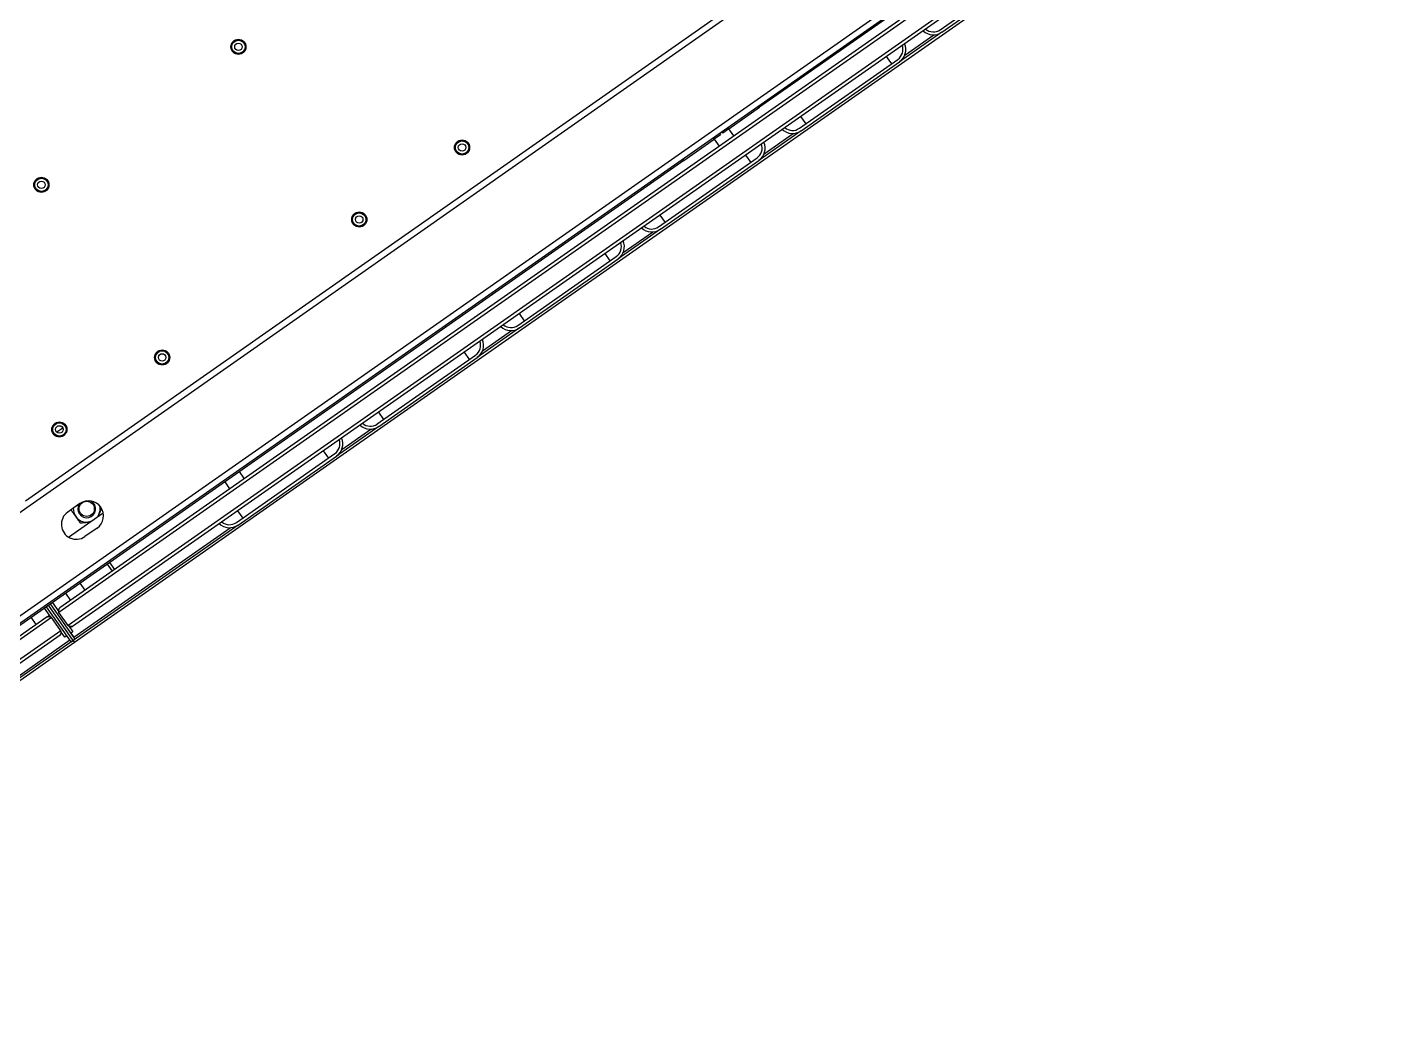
# Model space of a CAD drawing. Header units: millimetres. Extents: x 152904052 to 153933663, y 538271515 to 539240469.
# Drawn here: x 153465965 to 153466873, y 538578493 to 538579167 of the extents above; entities that cross this region are included whole.
import ezdxf

# ---------------------------------------------------------------- set-up
doc = ezdxf.new("R2010")
doc.units = ezdxf.units.MM
doc.layers.add('POWR', color=5, linetype='Continuous')

msp = doc.modelspace()

# ---------------------------------------------------------------- linework, layer by layer
at = {"layer": 'POWR', "color": 7}
for p, q in [((153465045.39, 538578202.63), (153467742.04, 538580090.84)), ((153465095.17, 538578168.15), (153467757.42, 538580032.27)), ((153465097.52, 538578164.79), (153467759.77, 538580028.91)), ((153467753.08, 538580022.77), (153466454.73, 538579113.65)), ((153465045.39, 538578202.63), (153466840.97, 538579459.91)), ((153465045.39, 538578202.63), (153466840.97, 538579459.91)), ((153465963.36, 538578850.4), (153466819.37, 538579449.79)), ((153465095.17, 538578168.15), (153466856.35, 538579401.34)), ((153465095.17, 538578168.15), (153466856.35, 538579401.34)), ((153465097.52, 538578164.79), (153466858.7, 538579397.98)), ((153465097.52, 538578164.79), (153466858.7, 538579397.98)), ((153466881.94, 538579403.14), (153465985.79, 538578775.65)), ((153466878.96, 538579403.62), (153465986.36, 538578778.62)), ((153466888.14, 538579394.3), (153465991.98, 538578766.8)), ((153466887.62, 538579391.37), (153465994.91, 538578766.29)), ((153466897.3, 538579386.43), (153465996.24, 538578755.5)), ((153466575.61, 538579165.57), (153466641.47, 538579211.69)), ((153466576.75, 538579163.93), (153466642.61, 538579210.05)), ((153466576.75, 538579163.93), (153466548.41, 538579144.09)), ((153466551.94, 538579148.51), (153466571.39, 538579162.13)), ((153466481.4, 538579099.61), (153466547.26, 538579145.73)), ((153466482.55, 538579097.97), (153466548.41, 538579144.09)), ((153466539.56, 538579147.66), (153466543, 538579142.74)), ((153466434.25, 538579099.31), (153466454.73, 538579113.65)), ((153466454.73, 538579113.65), (153466454.04, 538579114.63)), ((153466482.22, 538579107.51), (153466485.66, 538579102.59)), ((153466430.15, 538579096.44), (153466429.46, 538579097.43)), ((153466434.25, 538579099.31), (153466430.15, 538579096.44)), ((153466433.56, 538579100.29), (153466434.25, 538579099.31)), ((153466437.58, 538579094.56), (153466434.25, 538579099.31)), ((153466482.55, 538579097.97), (153466454.21, 538579078.13)), ((153466403.94, 538579078.09), (153466424.42, 538579092.43)), ((153466424.42, 538579092.43), (153466423.73, 538579093.41)), ((153466428.51, 538579095.3), (153466424.42, 538579092.43)), ((153466424.42, 538579092.43), (153466427.75, 538579087.68)), ((153466427.83, 538579096.28), (153466428.51, 538579095.3)), ((153466457.73, 538579082.55), (153466477.19, 538579096.17)), ((153466387.2, 538579033.65), (153466453.06, 538579079.77)), ((153466403.25, 538579079.07), (153466403.94, 538579078.09)), ((153466445.36, 538579081.7), (153466448.8, 538579076.78)), ((153466403.94, 538579078.09), (153465105.58, 538578168.97)), ((153466388.35, 538579032.01), (153466454.21, 538579078.13)), ((153466388.02, 538579041.55), (153466391.46, 538579036.63)), ((153466388.35, 538579032.01), (153466360.01, 538579012.17)), ((153466363.53, 538579016.59), (153466382.99, 538579030.21)), ((153466351.16, 538579015.74), (153466354.6, 538579010.82)), ((153466293, 538578967.69), (153466358.86, 538579013.8)), ((153466294.15, 538578966.05), (153466360.01, 538579012.17)), ((153466293.82, 538578975.59), (153466297.26, 538578970.67)), ((153466294.15, 538578966.05), (153466265.8, 538578946.21)), ((153466269.33, 538578950.63), (153466288.78, 538578964.25)), ((153466198.8, 538578901.73), (153466264.66, 538578947.84)), ((153466199.94, 538578900.09), (153466265.8, 538578946.21)), ((153466256.95, 538578949.78), (153466260.4, 538578944.86)), ((153466199.61, 538578909.63), (153466203.06, 538578904.71)), ((153465984.3, 538578896.38), (153465988.35, 538578899.22)), ((153466199.94, 538578900.09), (153466171.6, 538578880.24)), ((153466175.13, 538578884.67), (153466194.58, 538578898.29)), ((153466104.59, 538578835.77), (153466170.45, 538578881.88)), ((153466105.74, 538578834.13), (153466171.6, 538578880.24)), ((153466162.75, 538578883.81), (153466166.19, 538578878.9)), ((153466096.76, 538578863), (153466100.08, 538578858.25)), ((153466109.91, 538578865.13), (153466106.59, 538578869.88)), ((153465999.88, 538578848.51), (153465991.69, 538578842.77)), ((153465994.3, 538578844.61), (153465994.05, 538578844.05)), ((153466105.41, 538578843.66), (153466108.85, 538578838.75)), ((153465992.14, 538578826.09), (153466015.4, 538578842.38)), ((153466105.74, 538578834.13), (153465995.32, 538578756.81)), ((153466005.18, 538578835.99), (153466006.44, 538578836.1)), ((153466012.02, 538578840.01), (153466012.56, 538578841.16)), ((153465995.71, 538578759.04), (153466100.38, 538578832.33)), ((153466011.35, 538578832.13), (153466003.16, 538578826.39)), ((153466018.12, 538578807.93), (153466021.45, 538578803.18)), ((153466019.76, 538578809.08), (153466023.08, 538578804.33)), ((153465990.27, 538578788.43), (153465993.59, 538578783.68)), ((153466003.42, 538578790.56), (153466000.1, 538578795.31)), ((153465993.95, 538578755.97), (153465977.49, 538578779.48)), ((153465995.26, 538578756.89), (153465978.8, 538578780.4)), ((153465996.57, 538578757.81), (153465980.11, 538578781.32)), ((153465981.42, 538578782.24), (153465985.78, 538578776.01)), ((153465980.87, 538578772.21), (153465084.72, 538578144.72)), ((153465977.89, 538578772.68), (153465085.3, 538578147.68)), ((153465970.66, 538578767.62), (153465967.33, 538578772.37)), ((153465980.54, 538578772.34), (153465976.18, 538578778.57)), ((153465977.95, 538578772.73), (153465977.89, 538578772.68)), ((153465987.07, 538578763.36), (153465980.87, 538578772.21)), ((153465991.98, 538578766.8), (153465985.79, 538578775.65)), ((153465986.36, 538578778.62), (153465986.3, 538578778.58)), ((153465987.07, 538578763.36), (153465090.92, 538578135.87)), ((153465989.83, 538578759.07), (153465987.42, 538578762.52)), ((153465992.66, 538578766.19), (153465995.07, 538578762.74)), ((153465995.07, 538578762.74), (153465993.76, 538578761.82)), ((153465993.76, 538578761.82), (153465995.71, 538578759.04)), ((153465986.55, 538578760.44), (153465093.84, 538578135.35)), ((153465996.24, 538578755.5), (153465095.17, 538578124.57)), ((153465995.32, 538578756.81), (153465835.75, 538578645.08)), ((153465839.28, 538578649.5), (153465993.09, 538578757.2)), ((153465991.14, 538578759.99), (153465989.83, 538578759.07)), ((153465993.09, 538578757.2), (153465991.14, 538578759.99)), ((153465993.95, 538578755.97), (153465995.26, 538578756.89)), ((153465993.95, 538578755.97), (153465994.01, 538578755.89)), ((153465996.57, 538578757.81), (153465995.26, 538578756.89)), ((153465995.32, 538578756.81), (153465996.24, 538578755.5)), ((153465996.63, 538578757.73), (153465996.57, 538578757.81))]:
    msp.add_line(p, q, dxfattribs=at)
at = {"layer": 'POWR', "color": 7, "flags": 128}
for points in [[(153466006.64, 538578836.24), (153466006.35, 538578836.17), (153466005.18, 538578835.99)], [(153466012.56, 538578841.16), (153466011.99, 538578840.13), (153466011.83, 538578839.88)]]:
    msp.add_lwpolyline(points, dxfattribs=at)
at = {"layer": 'POWR', "color": 7}
for centre, radius in [((153466105.94, 538579154.11), 5.06), ((153466105.94, 538579154.11), 4.44), ((153466105.94, 538579154.11), 2.5), ((153466255.62, 538579086.79), 5.06), ((153466255.62, 538579086.79), 4.44), ((153466255.62, 538579086.79), 2.5), ((153465974.06, 538579061.77), 5.06), ((153465974.06, 538579061.77), 4.44), ((153465974.06, 538579061.77), 2.5), ((153466186.82, 538579038.61), 5.06), ((153466186.82, 538579038.61), 4.44), ((153466186.82, 538579038.61), 2.5), ((153466054.93, 538578946.27), 5.06), ((153466054.93, 538578946.27), 4.44), ((153466054.93, 538578946.27), 2.5), ((153465986.12, 538578898.09), 5.06), ((153465986.12, 538578898.09), 4.44), ((153465986.12, 538578898.09), 2.5), ((153466004.4, 538578844.96), 5.1)]:
    msp.add_circle(centre, radius, dxfattribs=at)
for centre, radius, start, end in [((153466571.02, 538579172.13), 10, 226.53695, 304.99999), ((153466571.02, 538579172.13), 8, 229.47751, 304.99999), ((153466542.67, 538579152.28), 8, 304.99999, 20.52248), ((153466542.67, 538579152.28), 10, 304.99999, 23.46303), ((153466476.81, 538579106.16), 10, 226.53695, 304.99999), ((153466476.81, 538579106.16), 8, 229.47751, 304.99999), ((153466448.47, 538579086.32), 8, 304.99999, 20.52248), ((153466448.47, 538579086.32), 10, 304.99999, 23.46303), ((153466382.61, 538579040.2), 8, 229.47751, 304.99999), ((153466382.61, 538579040.2), 10, 226.53695, 304.99999), ((153466354.27, 538579020.36), 8, 304.99999, 20.52248), ((153466354.27, 538579020.36), 10, 304.99999, 23.46303), ((153466288.41, 538578974.24), 10, 226.53695, 304.99999), ((153466288.41, 538578974.24), 8, 229.47751, 304.99999), ((153466260.07, 538578954.4), 8, 304.99999, 20.52248), ((153466260.07, 538578954.4), 10, 304.99999, 23.46303), ((153466194.21, 538578908.28), 10, 226.53695, 304.99999), ((153466194.21, 538578908.28), 8, 229.47751, 304.99999), ((153466165.86, 538578888.44), 8, 304.99999, 20.52248), ((153466165.86, 538578888.44), 10, 304.99999, 23.46303), ((153465997.42, 538578834.58), 10, 124.99999, 304.99999), ((153466004.4, 538578844.96), 9, 177.33012, 214.99999), ((153466004.4, 538578844.96), 6, 148.55646, 214.99999), ((153466004.4, 538578844.96), 6, 214.99999, 60.03494), ((153466005.62, 538578840.32), 10, 304.99999, 124.99999), ((153466004.4, 538578844.96), 9, 335, 12.00418), ((153466004.4, 538578844.96), 9, 214.99999, 275), ((153466100, 538578842.32), 10, 226.53695, 304.99999), ((153466100, 538578842.32), 8, 229.47751, 304.99999), ((153465985.35, 538578762.16), 2.1, 304.99999, 34.99999), ((153465993.7, 538578768.01), 2.1, 214.99999, 304.99999)]:
    msp.add_arc(centre, radius, start, end, dxfattribs=at)
for points, knots in [([(153465994.05, 538578844.05), (153465994.53, 538578843.36), (153465995.51, 538578841.97), (153465996.52, 538578840.53), (153465997.03, 538578839.8)], [0, 0, 0, 0, 0.495458, 1, 1, 1, 1]), ([(153466012.56, 538578841.16), (153466012.93, 538578841.95), (153466013.53, 538578843.25), (153466014.12, 538578844.52), (153466014.36, 538578845.02)], [0, 0, 0, 0, 0.604633, 1, 1, 1, 1]), ([(153465997.03, 538578839.8), (153465997.53, 538578839.09), (153465998.54, 538578837.64), (153465999.51, 538578836.25), (153466000.01, 538578835.54)], [0, 0, 0, 0, 0.494511, 1, 1, 1, 1]), ([(153466000.01, 538578835.54), (153466000.85, 538578835.62), (153466002.55, 538578835.76), (153466004.3, 538578835.92), (153466005.18, 538578835.99)], [0, 0, 0, 0, 0.495458, 1, 1, 1, 1]), ([(153465987.07, 538578763.36), (153465987.08, 538578763.06), (153465987.11, 538578762.43), (153465987.09, 538578761.56), (153465986.94, 538578760.83), (153465986.68, 538578760.57), (153465986.55, 538578760.44)], [0, 0, 0, 0, 0.2307283, 0.4855625, 0.7404593, 1, 1, 1, 1]), ([(153465994.91, 538578766.29), (153465994.76, 538578766.22), (153465994.45, 538578766.07), (153465993.76, 538578766.15), (153465992.92, 538578766.42), (153465992.3, 538578766.67), (153465991.98, 538578766.8)], [0, 0, 0, 0, 0.230728, 0.485563, 0.740459, 1, 1, 1, 1])]:
    msp.add_open_spline(points, degree=3, knots=knots, dxfattribs=at)
for points in [[(153465977.89, 538578772.68), (153465978.06, 538578772.76), (153465978.39, 538578772.92), (153465979.11, 538578772.83), (153465979.96, 538578772.57), (153465980.57, 538578772.33), (153465980.87, 538578772.21)], [(153465980.87, 538578772.21), (153465980.69, 538578772.42), (153465980.32, 538578772.83), (153465979.53, 538578773.12), (153465978.68, 538578773.12), (153465978.19, 538578772.86), (153465977.95, 538578772.73)], [(153465986.3, 538578778.58), (153465986.1, 538578778.39), (153465985.68, 538578778.02), (153465985.39, 538578777.23), (153465985.39, 538578776.38), (153465985.66, 538578775.89), (153465985.79, 538578775.65)], [(153465985.79, 538578775.65), (153465985.78, 538578775.98), (153465985.76, 538578776.64), (153465985.81, 538578777.52), (153465985.97, 538578778.23), (153465986.23, 538578778.49), (153465986.36, 538578778.62)]]:
    msp.add_open_spline(points, degree=3, dxfattribs=at)

doc.saveas('drawing.dxf')
